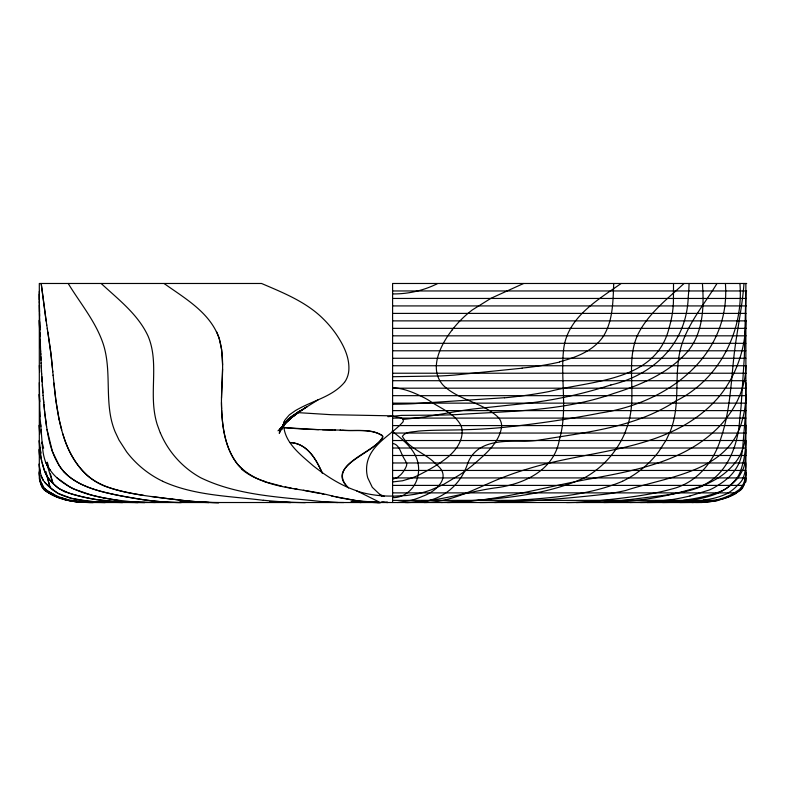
<?xml version="1.0" encoding="UTF-8"?>
<svg xmlns="http://www.w3.org/2000/svg" width="786" height="786" viewBox="0 0 786 786"><rect width="100%" height="100%" fill="white"/><g stroke="black" fill="none" stroke-linecap="round" stroke-linejoin="round"><path stroke-width="1.18" d="M39.31 382.654L39.939 416.757M673.523 283.481L673.415 302.472A102.278 102.278 0 0 1 669.269 327.231C656.448 381.642 592.526 380.286 549.237 391.507A456.961 456.961 0 0 1 504.465 397.814M745.875 291.4L744.342 356.883L741.07 406.696A529.42 529.42 0 0 1 739.734 418.574C738.123 448.423 724.446 481.818 692.211 488.941C663.571 497.391 633.703 502.215 603.825 502.519M745.875 382.654L745.56 411.952A105.373 105.373 0 0 1 745.275 416.57L742.908 445.21A108.802 108.802 0 0 1 742.672 448.01A62.575 62.575 0 0 1 741.512 455.497A41.245 41.245 0 0 1 739.066 462.974A43.515 43.515 0 0 1 734.763 470.441A43.132 43.132 0 0 1 728.121 477.937L724.643 480.757A103.575 103.575 0 0 1 717.883 485.394L714.896 487.222A52.849 52.849 0 0 1 709.355 489.973L689.99 495.976M221.603 409.103C220.512 385.838 225.759 362.071 219.422 339.238C210.884 312.985 185.231 298.592 164.048 283.481M221.524 398.168L222.556 369.007M745.875 365.51C745.875 381.819 740.255 397.765 731.353 411.314A108.232 108.232 0 0 1 714.091 431.524C680.686 462.04 634.597 470.637 591.603 478.615C543.666 487.006 496.418 501.674 447.45 502.519M613.738 283.481C612.933 301.46 613.129 320.855 603.157 336.614C593.184 351.008 575.824 357.492 559.544 361.786M743.998 283.481C742.151 308.702 736.266 333.392 733.702 358.524C730.931 385.238 729.644 412.503 720.939 438.156C713.983 461.804 696.504 483.095 671.784 489.02C647.045 495.868 621.313 498.147 595.896 501.095A328.401 328.401 0 0 1 566.519 502.559M742.986 462.974L743.389 461.441A55 55 0 0 0 744.322 456.823L745.099 451.331A98.289 98.289 0 0 0 745.924 440.504L392.597 440.533M742.77 463.799L741.562 467.994A63.823 63.823 0 0 1 740.756 470.45M284.129 422.151L281.693 429.588L284.473 421.198M695.581 502.46A106.041 106.041 0 0 0 717.323 500.407A74.169 74.169 0 0 0 736.335 492.822L740.245 490.405A10.346 10.346 0 0 0 743.251 486.662L743.978 484.716A44.311 44.311 0 0 0 745.767 471.6M624.811 433.233L628.043 424.352A82.481 82.481 0 0 0 630.981 410.459C634.204 385.759 627.1 359.654 637.161 336.015C647.232 314.243 666.892 299.427 684.026 283.481M282.577 426.081L279.226 433.273L283.491 424.342L279.649 431.593L284.06 423.487L279.954 430.767L284.699 422.652L280.327 429.932L285.416 421.797L280.759 429.097L287.931 419.321L279.423 430.443L282.734 426.189M716.989 283.481C704.128 304.693 687.21 324.156 680.607 348.562C674.791 371.434 678.976 395.397 674.172 418.417A77.981 77.981 0 0 1 670.134 431.661L666.174 440.062L658.58 451.842A99.527 99.527 0 0 1 622.591 481.229M452.009 330.1C440.582 344.936 428.174 369.007 443.373 385.454C459.103 400.565 483.252 402.403 498.668 417.769A13.057 13.057 0 0 1 501.665 426.503C499.316 443.373 484.53 454.848 472.494 465.391A197.09 197.09 0 0 1 459.81 474.744L443.451 484.5L431.406 489.776A100.598 100.598 0 0 1 414.979 494.286L406.352 495.524L392.597 496.202M282.42 426.601L288.884 418.506L279.659 430.021M344.455 382.379C332.93 396.173 314.4 400.241 299.161 408.533A80.712 80.712 0 0 0 295.526 410.538L289.395 414.821L285.249 419.616A12.537 12.537 0 0 0 283.707 423.929C283.697 442.253 300.606 454.672 313.162 465.764C326.367 476.159 340.751 485.483 356.785 490.828L380.198 502.519L357.827 500.879L331.721 496.045M283.068 425.776L279.914 429.608L283.412 425.354M289.887 417.71L280.18 429.185L292.038 416.108L280.74 428.341L290.938 416.904M278.018 430.826L293.188 415.303L284.905 423.693M285.731 422.839L294.386 414.497L286.585 421.984L295.615 413.691L287.489 421.119L296.872 412.886L288.423 420.255L298.149 412.08L289.366 419.38L299.446 411.275L290.348 418.506L300.773 410.469L291.341 417.621L307.247 406.509L296.322 413.485L318.153 399.779M730.086 485.404L729.585 485.866A29.613 29.613 0 0 1 721.823 490.955M621.146 283.481C597.92 299.849 568.543 316.65 563.886 347.422C559.868 378.135 568.18 409.712 559.327 439.983C553.894 470.952 522.474 484.844 494.345 488.008C464.497 492.449 435.385 502.342 404.986 502.519M734.291 492.881L739.42 489.481L742.662 485.404A27.5 27.5 0 0 0 745.806 472.651M427.643 470.45L418.417 475.255A88.258 88.258 0 0 1 412.06 477.927L402.57 480.767L392.597 481.946M622.6 481.258C582.131 498.255 537.054 498.196 493.962 502.234A362.356 362.356 0 0 1 479.902 502.519M702.655 485.866L709.542 482.624A107.014 107.014 0 0 0 718.119 477.947A64.806 64.806 0 0 0 727.905 470.45A69.905 69.905 0 0 0 734.959 462.983A45.333 45.333 0 0 0 739.931 455.507A54.725 54.725 0 0 0 741.886 451.095L743.232 447.627A33.199 33.199 0 0 0 744.912 440.533A111.16 111.16 0 0 0 745.334 436.269L745.639 432.28A120.238 120.238 0 0 0 745.885 425.138M721.803 490.926L715.299 493.392M523.633 283.481L491.162 298.189L472.347 309.91A105.697 105.697 0 0 0 461.785 319.037A109.392 109.392 0 0 0 452.009 330.1M610.899 384.993C654.433 374.5 686.709 343.217 688.251 296.853A168.489 168.489 0 0 0 689.057 283.481M713.894 500.368L708.137 501.232M387.891 416.678L401.548 415.381L433.007 415.136A527.573 527.573 0 0 0 457.108 414.576C509.692 411.058 563.395 411.333 613.719 393.452C639.264 385.415 665.162 374.726 684.184 355.243C703.087 336.634 704.285 308.318 702.409 283.481M703.519 500.368L698.97 500.947A271.18 271.18 0 0 1 678.456 502.244M689.538 500.368L681.285 501.203A355.842 355.842 0 0 1 665.938 502.077L640.384 502.519M522.101 368.202L454.2 375.099A467.552 467.552 0 0 1 440.514 375.954L392.597 376.72M504.465 397.726L413.318 403.729A479.264 479.264 0 0 1 392.597 404.23M392.597 497.646C404.535 497.96 414.949 488.597 417.612 477.259A31.686 31.686 0 0 0 418.044 463.18C415.067 449.012 402.835 439.728 392.155 431.16M402.766 419.459L424.047 417.081L459.682 410.96A401.469 401.469 0 0 1 473.123 409.015L531.552 402.776A437.723 437.723 0 0 0 610.879 384.934M392.597 479.136L396.93 477.849L400.713 474.783A31.646 31.646 0 0 0 404.142 470.441M397.667 502.519L411.275 500.309A86.322 86.322 0 0 0 422.927 496.153C435.817 491.781 452.598 476.807 436.485 464.713C426.769 453.591 409.408 449.278 402.363 436.368C405.655 431.288 413.2 432.162 418.486 431.092C430.345 430.099 442.253 430.178 454.141 429.971C471.138 429.716 488.135 428.95 505.054 427.23C537.143 423.801 569.113 419.135 600.789 412.925C666.656 403.169 730.833 356.648 725.409 283.481M424.067 502.519C449.484 502.519 472.435 490.277 495.239 480.56A314.007 314.007 0 0 1 528.261 468.751C592.055 448.845 669.348 452.245 717.412 398.531A106.621 106.621 0 0 0 726.392 386.663L729.025 382.428A122.518 122.518 0 0 0 745.747 320.236M678.456 502.283L662.569 502.519M441.467 502.519C489.531 499.444 540.07 497.823 584.568 477.75A88.995 88.995 0 0 0 596.21 470.107M494.61 502.519C532.279 501.38 569.938 498.206 607.382 493.962A245.045 245.045 0 0 0 625.715 490.484C667.805 476.493 728.907 472.013 742.122 420.589A93.613 93.613 0 0 0 745.875 394.434M629.881 502.519L652.93 501.802L671.686 499.65A245.32 245.32 0 0 0 689.99 495.976M576.276 502.519L609.189 501.635A451.636 451.636 0 0 0 618.651 500.957L667.196 494.944A406.048 406.048 0 0 0 676.137 493.392L683.584 491.889A98.407 98.407 0 0 0 702.713 486.003M647.084 502.519L656.271 502.421A242.53 242.53 0 0 0 683.889 500.446M679.91 502.519L688.644 502.431A212.701 212.701 0 0 0 708.147 501.301M691.906 502.519L693.507 502.509M746.7 283.481L392.597 283.481L392.597 502.519M392.597 290.958L746.661 290.958M392.597 298.444L746.494 298.444M392.597 305.921L746.258 305.921M392.597 313.398L745.973 313.398M392.597 320.875L746.169 320.875M392.597 328.351L746.307 328.351M392.597 335.828L746.071 335.828M392.597 343.315L745.865 343.315M392.597 350.792L745.865 350.792M392.597 358.269L745.875 358.269M392.597 365.745L745.875 365.745M392.597 373.222L746.228 373.222M392.597 380.709L745.914 380.709M392.597 388.186L745.885 388.186M392.597 395.663L745.894 395.663M392.597 403.139L746.13 403.139M392.597 410.616L746.111 410.616M392.597 418.103L745.943 418.103M392.597 425.58L745.855 425.58M392.597 433.057L746.042 433.057M392.597 448.01L745.855 448.01M392.597 455.487L745.904 455.487M392.597 462.974L745.875 462.974M392.597 470.45L745.904 470.45M392.597 477.927L746.042 477.927M392.597 485.404L743.753 485.404M392.597 492.881L736.364 492.881A28.581 28.581 0 0 0 741.758 488.185L745.148 482.496A12.773 12.773 0 0 0 745.885 478.281M392.597 500.368L717.313 500.368M702.222 502.519L89.614 502.519L77.156 501.841A88.238 88.238 0 0 1 72.44 501.232A67.763 67.763 0 0 1 67.881 500.368C56.091 497.823 40.843 492.085 39.31 478.281L39.31 283.481L261.561 283.481C283.373 292.844 306.344 301.932 323.41 319.037A108.694 108.694 0 0 1 336.035 333.991C343.335 344.69 349.78 357.217 348.817 370.55A24.14 24.14 0 0 1 344.514 382.418M155.304 502.519L132.254 501.802L114.697 499.847A238.689 238.689 0 0 1 104.096 497.941C87.256 494.787 70.033 489.668 57.083 477.927A43.132 43.132 0 0 1 50.412 470.45L49.164 468.584A41.864 41.864 0 0 1 46.128 462.974A42.876 42.876 0 0 0 50.432 470.431M132.854 502.49L138.1 502.519L119.256 502.087A378.007 378.007 0 0 1 113.99 501.861M135.359 502.47L144.811 502.519L113.567 501.841M337.744 502.519L321.12 501.871M333.844 430.011L341.036 430.099M335.534 430.03L322.565 429.795M340.122 430.089C353.651 431.878 371.788 427.309 382.831 436.368C376.072 453.453 324.009 465.459 348.542 487.959M332.439 429.991L310.106 429.372A534.441 534.441 0 0 1 283.884 427.594M342.49 430.129C355.636 431.396 370.786 428.419 382.487 435.542L382.713 437.733C373.625 452.864 326.534 464.998 347.903 487.349M132.146 502.421L125.691 502.293M318.546 429.687L283.441 427.555M124.335 502.293L95.99 499.542M180.259 501.861L208.919 502.519L180.063 501.861M387.056 502.008L387.527 502.519L381.249 501.94M392.597 387.812C403.916 388.156 414.507 392.862 424.469 397.883A83.345 83.345 0 0 1 429.294 400.634C440.121 408.347 454.593 413.082 460.96 425.58M297.363 412.591L331.23 414.703L390.701 415.814L401.312 417.857L403.326 419.429L403.179 421.709C391.546 434.943 372.397 443.225 367.514 461.559A31.646 31.646 0 0 0 367.73 477.809L372.299 487.32L381.858 496.359M382.674 502.156L387.527 502.519M392.597 443.451C398.502 444.119 400.231 450.968 402.501 455.487A43.81 43.81 0 0 0 405.095 460.252L406.519 462.974M351.047 501.9L361.128 502.519L351.352 501.89M263.31 500.318C229.502 495.995 194.093 495.72 162.594 481.258M185.977 500.79C160.334 497.509 134.18 495.622 109.431 487.703C84.78 480.6 69.374 457.531 62.88 433.901M172.684 499.307L151.6 496.477M76.252 501.124L79.091 501.458A174.07 174.07 0 0 0 87.659 502.107L105.285 502.519L96.54 502.431A275.228 275.228 0 0 1 87.659 502.116A174.266 174.266 0 0 1 79.091 501.468L74.287 500.859M75.849 501.075L72.4 500.554M118.254 500.368L104.096 497.941M143.425 495.308C124.345 492.331 104.076 488.804 88.494 476.532C62.143 453.365 57.457 416.01 53.861 383.057M73.904 500.8L71.29 500.368A68.579 68.579 0 0 1 66.181 499.218A63.185 63.185 0 0 1 61.73 497.852A60.208 60.208 0 0 1 56.7 495.858A62.035 62.035 0 0 1 54.548 494.836L49.096 491.82A38.583 38.583 0 0 1 48.025 491.152A25.712 25.712 0 0 1 46.816 490.317A16.486 16.486 0 0 1 44.831 488.607A13.313 13.313 0 0 1 43.603 487.133A15.691 15.691 0 0 1 42.532 485.404L42.061 484.49M72.027 500.495L71.29 500.368M294.229 488.627L297.285 489.177M303.386 490.277L319.814 493.5M291.174 488.067L285.092 486.898M344.356 498.629L336.005 496.949M120.16 495.74L143.15 499.69A297.373 297.373 0 0 0 162.093 501.782A252.728 252.728 0 0 0 181.369 502.519A252.601 252.601 0 0 1 162.093 501.763A297.108 297.108 0 0 1 143.15 499.68L135.556 498.53A474.361 474.361 0 0 1 120.16 495.73L118.853 495.475M119.354 495.573C103.614 492.37 87.501 488.745 73.766 480.02M118.657 495.435C98.967 491.279 77.382 486.583 63.293 471.05C50.058 455.182 47.376 433.764 44.91 413.976M334.001 496.526C302.001 486.956 262.475 490.67 237.844 464.644C225.72 449.327 222.536 429.235 221.642 410.223M321.867 493.932L323.901 494.365M282.076 486.279L264.705 481.671M61.721 498.619L60.827 498.314A73.501 73.501 0 0 1 57.005 496.84A78.669 78.669 0 0 1 53.104 495.101L52.505 494.807A80.516 80.516 0 0 1 50.559 493.824L46.944 491.781A26.37 26.37 0 0 1 46.04 491.201A15.327 15.327 0 0 1 43.996 489.59M52.22 494.669L50.559 493.824A79.278 79.278 0 0 1 48.83 492.881A53.821 53.821 0 0 1 47.327 492.026A28.561 28.561 0 0 1 46.04 491.201A14.541 14.541 0 0 1 44.006 489.59A9.589 9.589 0 0 1 42.542 487.733A10.955 10.955 0 0 1 42.041 486.819L41.452 485.404A25.113 25.113 0 0 1 40.774 483.213A38.19 38.19 0 0 1 40.204 480.698A38.17 38.17 0 0 0 40.567 482.398M65.032 491.889L64.049 491.397A50.324 50.324 0 0 1 63.126 490.916M58.439 493.539L71.398 498.314L88.612 501.203A223.646 223.646 0 0 0 96.157 501.792L122.626 502.519L106.739 502.283A333.411 333.411 0 0 1 96.157 501.802A223.892 223.892 0 0 1 88.612 501.203A146.589 146.589 0 0 1 81.665 500.368L73.629 498.864A79.789 79.789 0 0 1 67.331 497.145A63.695 63.695 0 0 1 62.133 495.249A52.181 52.181 0 0 1 58.704 493.667L57.692 493.146M58.193 493.411L52.564 489.855L47.622 485.306M57.457 493.019L48.535 486.22M69.364 486.681L57.083 477.927M101.168 283.481C118.303 299.427 137.953 314.243 148.033 336.015C158.084 359.654 150.991 385.759 154.213 410.459A82.481 82.481 0 0 0 157.151 424.352L160.383 433.233M47.032 484.716L47.524 485.208M47.327 485.011L48.133 485.807M46.934 484.628L44.586 482.132A16.575 16.575 0 0 1 43.289 480.334M46.541 484.245L45.961 483.665A24.15 24.15 0 0 1 44.576 482.142M242.127 469.183C224.55 452.029 221.809 425.747 221.485 402.432M68.205 283.481C80.31 303.425 95.853 321.71 103.29 344.15C111.003 368.212 105.894 393.933 111.013 418.417A77.981 77.981 0 0 0 115.061 431.661L119.02 440.062L126.615 451.842A99.527 99.527 0 0 0 162.604 481.229M322.407 473.29C316.296 459.368 307.238 443.353 290.024 442.528C307.247 443.343 315.923 459.073 322.162 472.848M41.992 484.353L41.737 483.793M41.678 483.655L41.255 482.614A30.212 30.212 0 0 1 39.585 476.12M41.255 482.614L42.189 484.756A19.915 19.915 0 0 0 42.523 485.404A15.73 15.73 0 0 0 43.603 487.133M44.291 470.028L45.008 471.983A31.361 31.361 0 0 0 46.01 474.223A26.36 26.36 0 0 0 48.221 477.927A38.789 38.789 0 0 0 51.345 481.671A63.725 63.725 0 0 0 53.546 483.93L56.268 486.446A26.085 26.085 0 0 0 59.805 489.059L68.372 492.881A116.593 116.593 0 0 0 75.063 494.934A203.191 203.191 0 0 0 95.99 499.503M44.242 469.89L44.055 469.33A75.977 75.977 0 0 1 43.358 467.09L42.886 465.459M47.013 464.821L52.878 483.272L50.412 473.909M42.739 464.939L42.591 464.418M42.424 463.799L43.191 466.54A78.718 78.718 0 0 0 44.104 469.478L44.438 470.45A36.117 36.117 0 0 0 46.001 474.233A26.321 26.321 0 0 0 48.221 477.927A38.868 38.868 0 0 0 51.345 481.671A68.195 68.195 0 0 0 54.263 484.618L58.41 488.135L63.381 490.926A58.351 58.351 0 0 0 68.372 492.871A116.672 116.672 0 0 0 75.063 494.934A202.533 202.533 0 0 0 101.325 500.309A206.806 206.806 0 0 0 115.169 501.802L119.757 502.087A320.03 320.03 0 0 0 132.854 502.48M42.523 464.172L42.198 462.974M42.12 462.649L42.326 463.435M61.75 430.021L59.117 419.321M47.022 476.09L50.108 487.752L45.932 471.58M43.633 448.148L42.09 442.292L40.803 426.061M47.327 462.197L48.251 465.715M42.041 462.345L41.648 460.832A65.13 65.13 0 0 1 40.675 455.487L39.31 440.504A85.026 85.026 0 0 0 39.791 448.442L39.978 450.388A145.518 145.518 0 0 0 40.656 455.487L40.892 457A54.028 54.028 0 0 0 41.737 461.225M39.664 447.322L41.157 453.1M59.048 419.007L55.826 400.212L53.104 375.138M47.003 429.421L52.357 451.331L59.245 465.666A47.848 47.848 0 0 0 64.265 472.14M46.089 321.101L41.196 283.481L46.767 325.266M46.679 324.746L47.445 329.432M47.268 328.391L50.726 351.873M47.858 332.036L51.257 356.451M46.551 426.572L44.782 412.886M50.776 352.295L52.8 371.817M43.908 404.466L44.802 413.063M44.605 411.235L44.704 412.149M51.306 356.864L52.446 368.074M44.507 410.321L43.092 395.338M40.715 425.187L40.843 426.543M40.617 424.204L40.754 425.58M41.177 429.824L41.265 430.748M42.454 447.313L42.523 448.01L42.189 443.805M40.469 422.632L40.656 424.597M52.721 370.982L53.143 375.561M43.741 402.796L43.338 398.355M40.528 423.222L39.919 416.57A92.434 92.434 0 0 1 39.742 414.104L39.624 411.638M39.654 372.191L39.31 365.51M41.304 431.209L41.432 432.595M43.112 395.594L41.638 373.733M42.886 392.833L42.297 384.619M39.624 433.302L39.31 425.138L39.693 434.314M42.189 443.903L42.1 442.41M42.149 443.343L42.08 442.174M42.12 381.888L41.796 376.445M41.481 370.638L41.668 374.146M41.501 371.012L41.108 362.867M41.236 365.578L41.363 368.3M41.147 363.623L40.843 356.589M40.99 360.145L40.695 353.061M40.764 354.702L40.45 346.498M40.607 350.713L40.636 351.499M40.459 346.773L40.214 339.876M40.292 342.106L40.371 344.307M40.214 339.916L39.988 332.753M40.106 336.428L39.89 329.501M39.909 329.992L39.634 318.959M39.831 327.241L39.693 321.72M39.634 319.096L39.359 301.755M39.516 313.427L39.575 316.188M39.497 312.15L39.398 305.223M222.585 364.999L221.623 349.505L219.225 338.609A52.534 52.534 0 0 0 216.415 331.476M39.369 302.394L39.31 291.4M39.349 299.643L39.32 294.141M745.875 283.481L745.875 481.965M739.921 283.481C743.772 331.24 719.347 379.569 675.773 401.047C634.685 428.046 584.843 432.3 537.673 440.376A164.746 164.746 0 0 1 524.734 441.221C503.413 440.975 475.825 439.895 467.287 464.536C459.839 486.75 439.394 502.225 415.774 502.156A112.054 112.054 0 0 1 406.667 502.519M437.35 283.697A97.759 97.759 0 0 1 392.597 293.915M461.009 425.56A17.174 17.174 0 0 1 462.109 433.057A25.054 25.054 0 0 1 460.488 440.524A33.14 33.14 0 0 1 456.44 448A46.256 46.256 0 0 1 449.671 455.467M449.73 455.526A90.98 90.98 0 0 1 439.875 462.934M406.637 462.954A6.239 6.239 0 0 1 406.224 466.442A19.591 19.591 0 0 1 404.112 470.421M744.843 462.983A27.785 27.785 0 0 1 742.505 470.49M745.845 449.287A87.384 87.384 0 0 1 744.745 462.964M439.924 462.993A187.451 187.451 0 0 1 427.633 470.421M742.387 470.431A44.222 44.222 0 0 1 737.926 477.967A50.235 50.235 0 0 1 730.282 485.345M740.726 470.441A30.87 30.87 0 0 1 737.042 477.976A55.374 55.374 0 0 1 730.037 485.345M743.34 478.026A21.851 21.851 0 0 1 738.634 484.225L736.227 486.652A37.708 37.708 0 0 1 728.023 492.969M745.757 463.819A37.325 37.325 0 0 1 743.134 477.927M730.381 485.483A54.362 54.362 0 0 1 718.031 492.891M718.119 493.107A98.24 98.24 0 0 1 689.519 500.122M736.531 493.166A55.659 55.659 0 0 1 717.274 500.122M734.311 492.91A65.611 65.611 0 0 1 713.924 500.476M728.101 493.146A72.685 72.685 0 0 1 703.49 499.994M717.363 500.692A126.713 126.713 0 0 1 693.507 502.313M715.319 493.441A190.114 190.114 0 0 1 683.859 500.201M559.603 362.061A295.801 295.801 0 0 1 522.091 368.054M392.597 496.054A114.019 114.019 0 0 1 356.716 491.073M264.794 481.346A63.725 63.725 0 0 1 241.892 469.478M380.188 502.834A203.771 203.771 0 0 1 344.386 498.462M160.482 433.194A92.227 92.227 0 0 0 200.636 477.721C239.072 496.369 283.147 497.037 324.864 501.94A319.45 319.45 0 0 0 343.728 502.529M624.791 433.233A92.876 92.876 0 0 1 596.181 470.067M305.282 502.647A469.016 469.016 0 0 1 263.31 500.23M218.665 502.755A397.441 397.441 0 0 1 172.704 499.169M218.675 502.578A338.746 338.746 0 0 1 185.987 500.741M73.786 479.991A50.707 50.707 0 0 1 64.246 472.16M45.952 463.042A51.66 51.66 0 0 1 42.631 448.01M69.669 486.858A52.181 52.181 0 0 0 73.776 489.049L91.097 494.944A237.323 237.323 0 0 0 104.096 497.941M40.499 473.113A43.132 43.132 0 0 1 39.634 468.476A38.347 38.347 0 0 1 39.329 464.948L39.31 463.819A36.657 36.657 0 0 0 39.644 468.476A43.092 43.092 0 0 0 40.499 473.113A36.736 36.736 0 0 0 41.216 475.677A26.439 26.439 0 0 0 42.051 477.927L43.299 480.344L42.051 477.927A26.419 26.419 0 0 1 41.216 475.677M39.565 476.021A24.533 24.533 0 0 1 39.31 472.641M46.836 490.317A16.27 16.27 0 0 1 44.831 488.597M48.025 491.152A40.636 40.636 0 0 0 49.38 491.997A73.609 73.609 0 0 0 50.903 492.881A85.261 85.261 0 0 0 52.623 493.834A68.127 68.127 0 0 0 54.548 494.836M66.191 499.218A62.968 62.968 0 0 1 61.73 497.852M39.31 471.58A45.971 45.971 0 0 0 39.467 475.216A51.689 51.689 0 0 0 39.673 477.338M40.774 483.203A25.181 25.181 0 0 0 41.442 485.404A16.948 16.948 0 0 0 41.697 486.053L41.737 486.141A13.951 13.951 0 0 0 41.963 486.652L42.002 486.731A11.181 11.181 0 0 0 42.542 487.742M52.505 494.807A78.934 78.934 0 0 0 57.005 496.84A72.764 72.764 0 0 0 61.396 498.511M80.359 502.126A146.933 146.933 0 0 0 86.843 502.431A216.405 216.405 0 0 0 91.687 502.509L93.288 502.519L89.614 502.49A110.178 110.178 0 0 1 73.216 501.34L64.56 499.503A66.672 66.672 0 0 1 62.173 498.766A66.348 66.348 0 0 0 64.963 499.621A62.851 62.851 0 0 0 66.407 500.004A60.483 60.483 0 0 0 67.881 500.368A67.665 67.665 0 0 0 72.44 501.232A88.101 88.101 0 0 0 77.156 501.841L77.843 501.91A111.848 111.848 0 0 0 80.359 502.116M39.722 457.383A96.963 96.963 0 0 1 39.575 455.585A85.517 85.517 0 0 1 39.31 449.287A85.595 85.595 0 0 0 39.585 455.585A98.722 98.722 0 0 0 39.673 456.853M39.742 329.196A122.518 122.518 0 0 1 39.447 320.236M39.634 329.069A121.633 121.633 0 0 1 39.31 320.236M384.285 496.3A24.818 24.818 0 0 1 379.952 494.345M290.584 502.519L269.863 501.89L290.584 502.519M378.528 502.519L366.305 501.851L378.528 502.519M39.614 401.862L39.31 394.434L39.614 401.862"/></g></svg>
